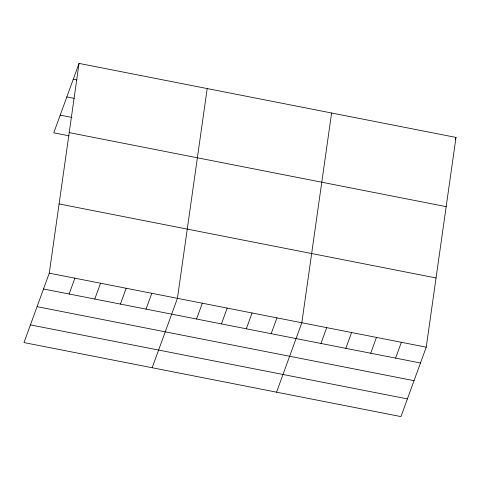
<?xml version="1.0" encoding="UTF-8"?>
<svg xmlns="http://www.w3.org/2000/svg" width="480" height="480" viewBox="0 0 480 480"><rect width="100%" height="100%" fill="white"/><g stroke="black" fill="none" stroke-linecap="round" stroke-linejoin="round"><path stroke-width="0.72" d="M49.266 273.156L79.038 63.402L456 137.424L426.228 347.178L400.962 416.598L24 342.576L49.266 273.156L426.228 347.178M207.204 88.572L177.432 298.326L152.166 367.74M331.602 112.998L301.83 322.752L276.564 392.166M79.038 63.402L53.772 132.822L69.15 135.84M69.138 294.012L74.898 278.19M94.776 299.046L100.53 283.224M120.408 304.08L126.168 288.258M146.04 309.114L151.8 293.292M196.554 319.032L202.314 303.21M221.436 323.916L227.19 308.094M246.312 328.8L252.072 312.984M271.194 333.69L276.954 317.868M320.952 343.458L326.712 327.636M345.834 348.342L351.588 332.526M370.71 353.232L376.47 337.41M455.25 139.488L456 137.424M395.592 358.116L401.352 342.294M73.278 79.224L76.938 79.944M66.84 96.912L74.166 98.346M60.21 115.134L71.928 117.432M69.21 132.624L446.178 206.646M59.088 203.94L436.056 277.962M43.506 288.978L420.474 363M37.068 306.666L414.036 380.688M30.438 324.888L407.4 398.91"/></g></svg>
